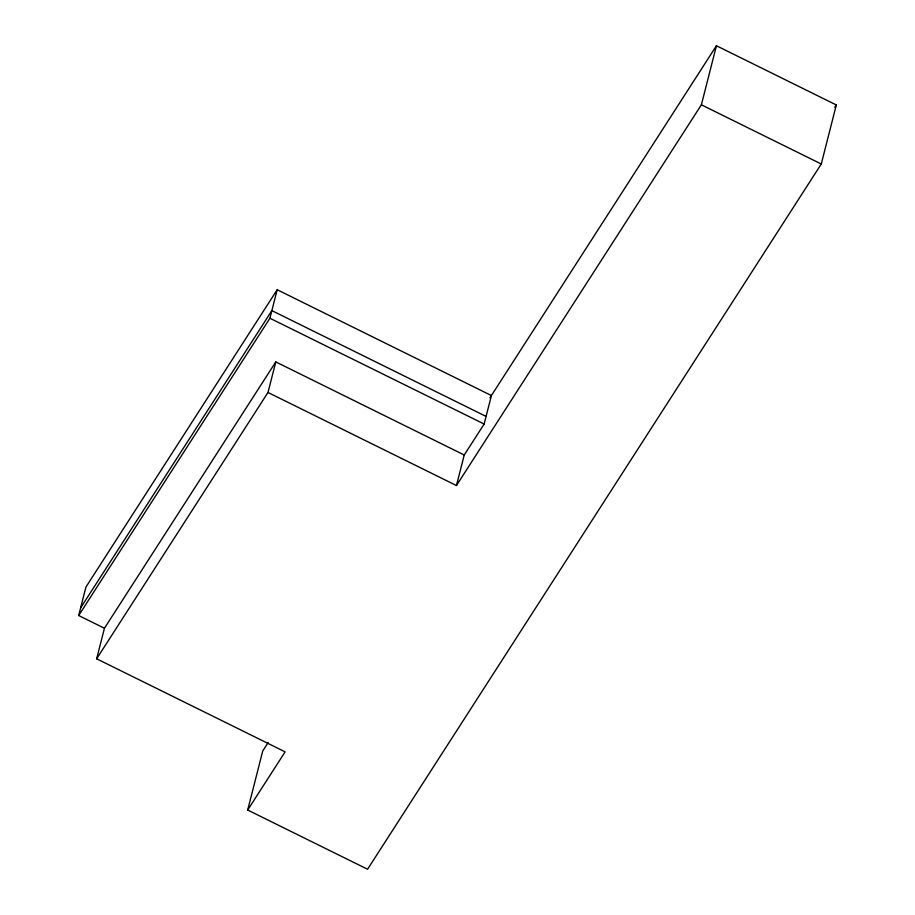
<?xml version="1.0" encoding="UTF-8"?>
<svg xmlns="http://www.w3.org/2000/svg" width="915" height="915" viewBox="0 0 915 915"><rect width="100%" height="100%" fill="white"/><g stroke="black" fill="none" stroke-linecap="round" stroke-linejoin="round"><path stroke-width="1.37" d="M489.983 397.773L716.434 45.75L836.321 104.962L821.27 164.014L367.578 869.25L247.691 810.038L285.114 751.867L96.658 658.789L104.447 628.239L78.679 615.52L85.953 587.007L277.188 289.735L491.412 395.543L484.149 424.045L464.237 454.995L456.448 485.545L267.992 392.466L275.781 361.917L464.237 454.995M78.679 615.52L269.925 318.248L277.188 289.735M247.691 810.038L262.742 750.986L268.164 742.58M456.448 485.545L701.382 104.802L716.434 45.75M80.634 607.88L271.869 310.608L486.094 416.416M104.447 628.239L275.781 361.917M96.658 658.789L267.992 392.466M834.766 107.364L836.321 104.962M701.382 104.802L821.27 164.014M269.925 318.248L484.149 424.045"/></g></svg>
